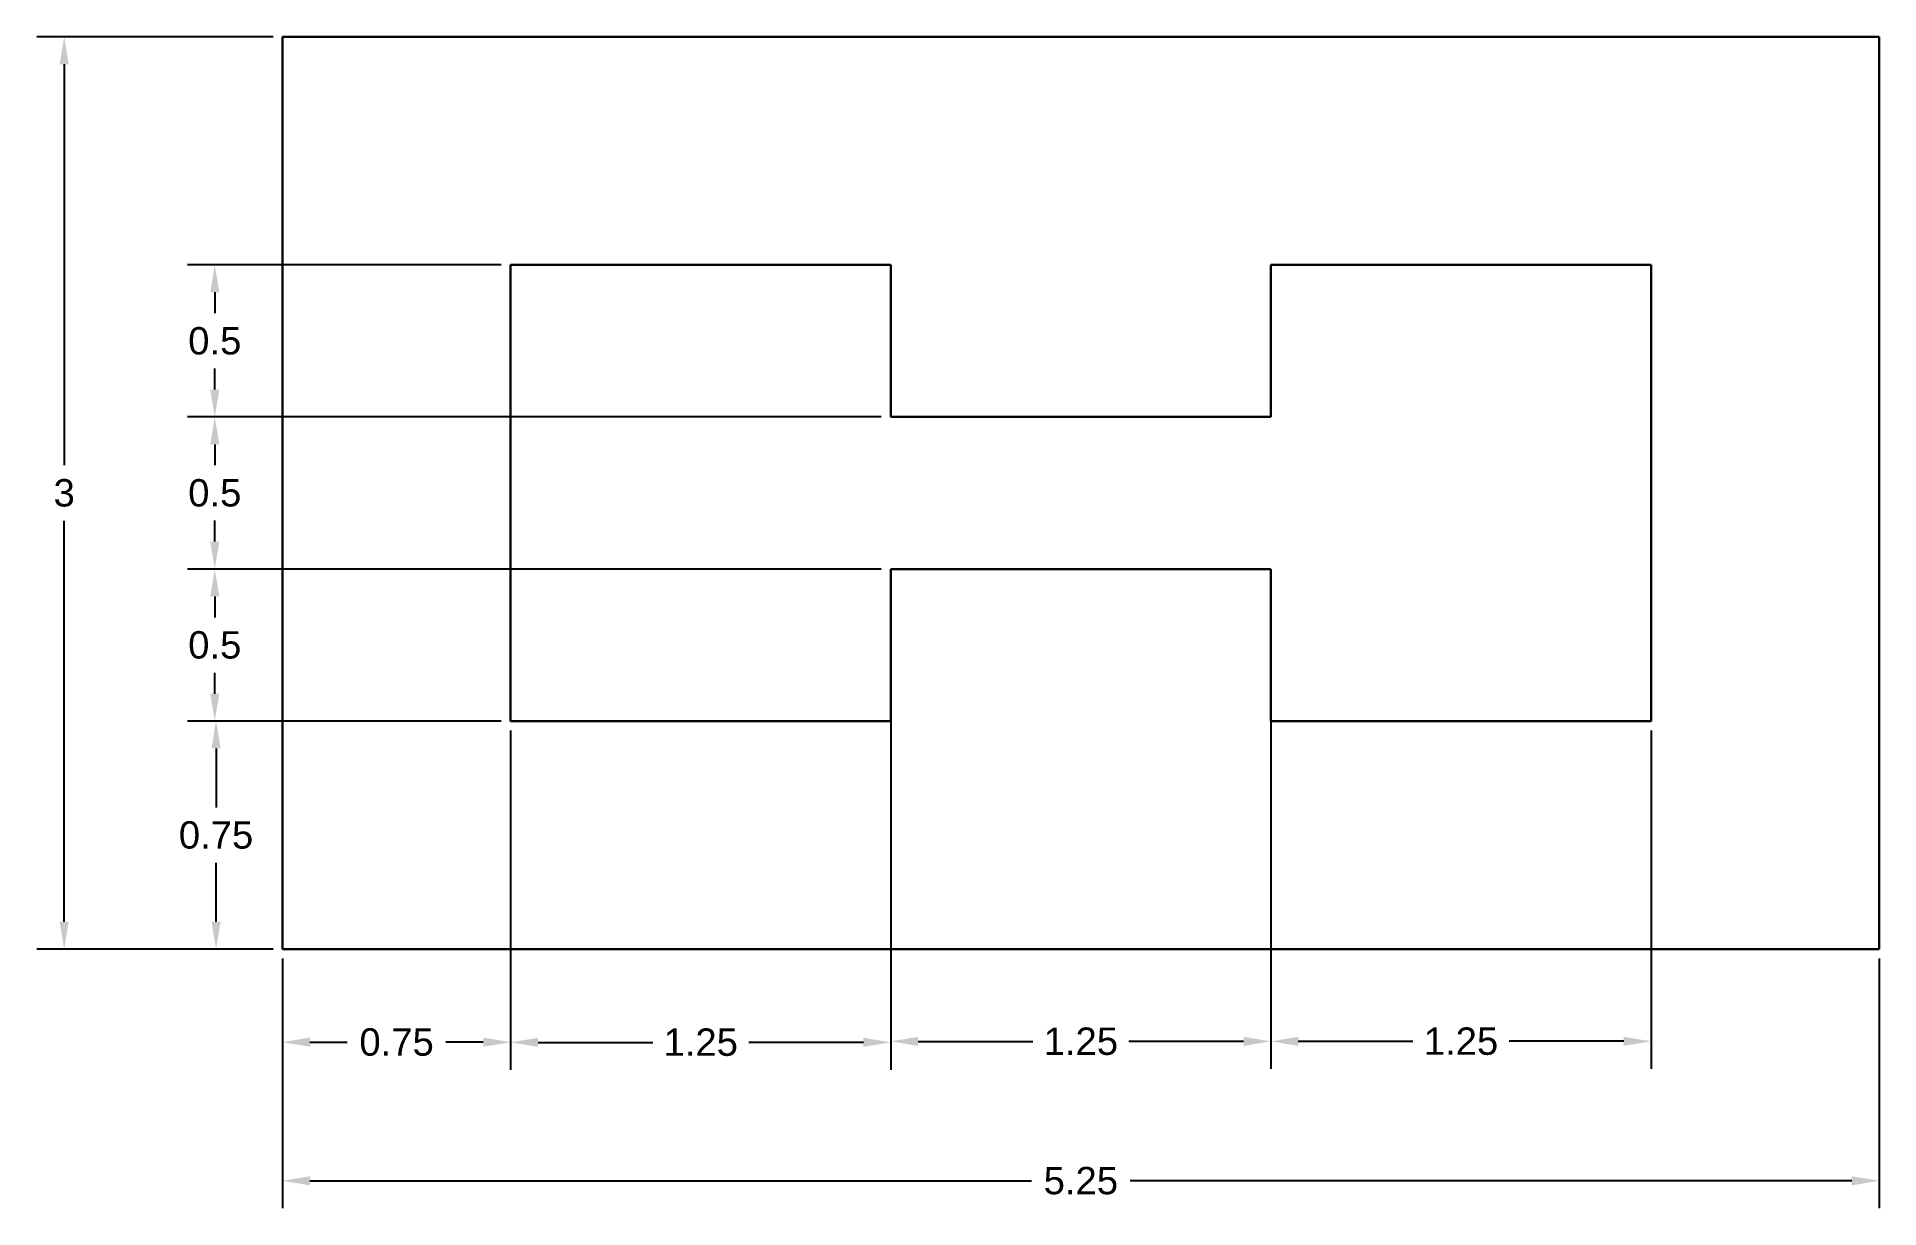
# Model space of a CAD drawing. Header units: millimetres. Extents: x 1402.84 to 1408.9, y 1487.25 to 1491.11.
import ezdxf

# ---------------------------------------------------------------- set-up
doc = ezdxf.new("R2010")
doc.units = ezdxf.units.MM
doc.styles.get("Standard").update_dxf_attribs({"font": 'arial.ttf'})
doc.dimstyles.get("Standard").update_dxf_attribs({"dimscale": 0.5, "dimtxt": 0.18, "dimasz": 0.18, "dimexe": 0.18, "dimexo": 0.0625, "dimgap": 0.09, "dimtad": 0, "dimtih": 1, "dimtoh": 1, "dimdsep": 46, "dimtxsty": 'Standard', "dimcen": 0.09, "dimadec": 0, "dimazin": 2, "dimtfac": 1, "dimtofl": 0, "dimtmove": 0, "dimatfit": 3, "dimfxl": 1, "dimtolj": 1, "dimtzin": 0, "dimarcsym": 0})

# ---------------------------------------------------------------- blocks, each defined once
blk = doc.blocks.new('*D1')
at = {"color": 0, "lineweight": -2, "transparency": 16777216}
for p, q in [((1403.6156, 1491.1063), (1402.8389, 1491.1063)), ((1402.9289, 1491.0163), (1402.9289, 1489.6973)), ((1402.9289, 1488.1963), (1402.9289, 1489.5153)), ((1403.6156, 1488.1063), (1402.8389, 1488.1063))]:
    blk.add_line(p, q, dxfattribs=at)
at = {"color": 0, "transparency": 16777216}
for points in [[(1402.9139, 1491.0163), (1402.9439, 1491.0163), (1402.9289, 1491.1063)], [(1402.9139, 1488.1963), (1402.9439, 1488.1963), (1402.9289, 1488.1063)]]:
    blk.add_solid(points, dxfattribs=at)
at = {"layer": 'Defpoints', "color": 0, "transparency": 16777216}
for p in [(1403.6469, 1491.1063), (1402.9289, 1488.1063), (1403.6469, 1488.1063)]:
    blk.add_point(p, dxfattribs=at)
at = {"color": 0, "transparency": 16777216, "insert": (1402.9289, 1489.6063), "char_height": 0.09, "attachment_point": 5}
blk.add_mtext('\\A1;3', dxfattribs=at)
blk = doc.blocks.new('*D2')
at = {"color": 0, "lineweight": -2, "transparency": 16777216}
for p, q in [((1404.3656, 1490.3563), (1403.334, 1490.3563)), ((1403.424, 1490.2663), (1403.424, 1490.1973)), ((1403.424, 1489.9463), (1403.424, 1490.0154)), ((1405.6156, 1489.8563), (1403.334, 1489.8563))]:
    blk.add_line(p, q, dxfattribs=at)
at = {"color": 0, "transparency": 16777216}
for points in [[(1403.409, 1490.2663), (1403.439, 1490.2663), (1403.424, 1490.3563)], [(1403.409, 1489.9463), (1403.439, 1489.9463), (1403.424, 1489.8563)]]:
    blk.add_solid(points, dxfattribs=at)
at = {"layer": 'Defpoints', "color": 0, "transparency": 16777216}
for p in [(1404.3969, 1490.3563), (1403.424, 1489.8563), (1405.6469, 1489.8563)]:
    blk.add_point(p, dxfattribs=at)
at = {"color": 0, "transparency": 16777216, "insert": (1403.424, 1490.1063), "char_height": 0.09, "attachment_point": 5}
blk.add_mtext('\\A1;0.5', dxfattribs=at)
blk = doc.blocks.new('*D3')
at = {"color": 0, "lineweight": -2, "transparency": 16777216}
for p, q in [((1405.6156, 1489.3563), (1403.334, 1489.3563)), ((1403.424, 1489.2663), (1403.424, 1489.1973)), ((1403.424, 1488.9463), (1403.424, 1489.0154)), ((1404.3656, 1488.8563), (1403.334, 1488.8563))]:
    blk.add_line(p, q, dxfattribs=at)
at = {"color": 0, "transparency": 16777216}
for points in [[(1403.409, 1489.2663), (1403.439, 1489.2663), (1403.424, 1489.3563)], [(1403.409, 1488.9463), (1403.439, 1488.9463), (1403.424, 1488.8563)]]:
    blk.add_solid(points, dxfattribs=at)
at = {"layer": 'Defpoints', "color": 0, "transparency": 16777216}
for p in [(1405.6469, 1489.3563), (1403.424, 1488.8563), (1404.3969, 1488.8563)]:
    blk.add_point(p, dxfattribs=at)
at = {"color": 0, "transparency": 16777216, "insert": (1403.424, 1489.1063), "char_height": 0.09, "attachment_point": 5}
blk.add_mtext('\\A1;0.5', dxfattribs=at)
blk = doc.blocks.new('*D4')
at = {"color": 0, "lineweight": -2, "transparency": 16777216}
for p, q in [((1405.6156, 1489.8563), (1403.334, 1489.8563)), ((1403.424, 1489.7663), (1403.424, 1489.6973)), ((1403.424, 1489.4463), (1403.424, 1489.5154)), ((1405.6156, 1489.3563), (1403.334, 1489.3563))]:
    blk.add_line(p, q, dxfattribs=at)
at = {"color": 0, "transparency": 16777216}
for points in [[(1403.409, 1489.7663), (1403.439, 1489.7663), (1403.424, 1489.8563)], [(1403.409, 1489.4463), (1403.439, 1489.4463), (1403.424, 1489.3563)]]:
    blk.add_solid(points, dxfattribs=at)
at = {"layer": 'Defpoints', "color": 0, "transparency": 16777216}
for p in [(1405.6469, 1489.8563), (1403.424, 1489.3563), (1405.6469, 1489.3563)]:
    blk.add_point(p, dxfattribs=at)
at = {"color": 0, "transparency": 16777216, "insert": (1403.424, 1489.6063), "char_height": 0.09, "attachment_point": 5}
blk.add_mtext('\\A1;0.5', dxfattribs=at)
blk = doc.blocks.new('*D5')
at = {"color": 0, "lineweight": -2, "transparency": 16777216}
for p, q in [((1404.3969, 1488.8251), (1404.3969, 1487.7099)), ((1405.6469, 1488.8251), (1405.6469, 1487.7099)), ((1404.4869, 1487.7999), (1404.8639, 1487.7999)), ((1405.5569, 1487.7999), (1405.1799, 1487.7999))]:
    blk.add_line(p, q, dxfattribs=at)
at = {"color": 0, "transparency": 16777216}
for points in [[(1404.4869, 1487.8149), (1404.4869, 1487.7849), (1404.3969, 1487.7999)], [(1405.5569, 1487.8149), (1405.5569, 1487.7849), (1405.6469, 1487.7999)]]:
    blk.add_solid(points, dxfattribs=at)
at = {"layer": 'Defpoints', "color": 0, "transparency": 16777216}
for p in [(1404.3969, 1488.8563), (1405.6469, 1488.8563), (1405.6469, 1487.7999)]:
    blk.add_point(p, dxfattribs=at)
at = {"color": 0, "transparency": 16777216, "insert": (1405.0219, 1487.7999), "char_height": 0.09, "attachment_point": 5}
blk.add_mtext('\\A1;1.25', dxfattribs=at)
blk = doc.blocks.new('*D6')
at = {"color": 0, "lineweight": -2, "transparency": 16777216}
for p, q in [((1404.3969, 1488.8251), (1404.3969, 1487.7104)), ((1403.6469, 1488.0751), (1403.6469, 1487.7104)), ((1403.7369, 1487.8004), (1403.8596, 1487.8004)), ((1404.3069, 1487.8004), (1404.1841, 1487.8004))]:
    blk.add_line(p, q, dxfattribs=at)
at = {"color": 0, "transparency": 16777216}
for points in [[(1403.7369, 1487.8154), (1403.7369, 1487.7854), (1403.6469, 1487.8004)], [(1404.3069, 1487.8154), (1404.3069, 1487.7854), (1404.3969, 1487.8004)]]:
    blk.add_solid(points, dxfattribs=at)
at = {"layer": 'Defpoints', "color": 0, "transparency": 16777216}
for p in [(1404.3969, 1488.8563), (1403.6469, 1488.1063), (1404.3969, 1487.8004)]:
    blk.add_point(p, dxfattribs=at)
at = {"color": 0, "transparency": 16777216, "insert": (1404.0219, 1487.8004), "char_height": 0.09, "attachment_point": 5}
blk.add_mtext('\\A1;0.75', dxfattribs=at)
blk = doc.blocks.new('*D7')
at = {"color": 0, "lineweight": -2, "transparency": 16777216}
for p, q in [((1405.6469, 1489.3251), (1405.6469, 1487.713)), ((1406.8969, 1489.3251), (1406.8969, 1487.713)), ((1405.7369, 1487.803), (1406.1139, 1487.803)), ((1406.8069, 1487.803), (1406.4299, 1487.803))]:
    blk.add_line(p, q, dxfattribs=at)
at = {"color": 0, "transparency": 16777216}
for points in [[(1405.7369, 1487.818), (1405.7369, 1487.788), (1405.6469, 1487.803)], [(1406.8069, 1487.818), (1406.8069, 1487.788), (1406.8969, 1487.803)]]:
    blk.add_solid(points, dxfattribs=at)
at = {"layer": 'Defpoints', "color": 0, "transparency": 16777216}
for p in [(1405.6469, 1489.3563), (1406.8969, 1489.3563), (1406.8969, 1487.803)]:
    blk.add_point(p, dxfattribs=at)
at = {"color": 0, "transparency": 16777216, "insert": (1406.2719, 1487.803), "char_height": 0.09, "attachment_point": 5}
blk.add_mtext('\\A1;1.25', dxfattribs=at)
blk = doc.blocks.new('*D8')
at = {"color": 0, "lineweight": -2, "transparency": 16777216}
for p, q in [((1406.8969, 1488.8251), (1406.8969, 1487.7132)), ((1408.1469, 1488.8251), (1408.1469, 1487.7132)), ((1406.9869, 1487.8032), (1407.3639, 1487.8032)), ((1408.0569, 1487.8032), (1407.6799, 1487.8032))]:
    blk.add_line(p, q, dxfattribs=at)
at = {"color": 0, "transparency": 16777216}
for points in [[(1406.9869, 1487.8182), (1406.9869, 1487.7882), (1406.8969, 1487.8032)], [(1408.0569, 1487.8182), (1408.0569, 1487.7882), (1408.1469, 1487.8032)]]:
    blk.add_solid(points, dxfattribs=at)
at = {"layer": 'Defpoints', "color": 0, "transparency": 16777216}
for p in [(1406.8969, 1488.8563), (1408.1469, 1488.8563), (1408.1469, 1487.8032)]:
    blk.add_point(p, dxfattribs=at)
at = {"color": 0, "transparency": 16777216, "insert": (1407.5219, 1487.8032), "char_height": 0.09, "attachment_point": 5}
blk.add_mtext('\\A1;1.25', dxfattribs=at)
blk = doc.blocks.new('*D9')
at = {"color": 0, "lineweight": -2, "transparency": 16777216}
for p, q in [((1403.6469, 1488.0751), (1403.6469, 1487.2546)), ((1408.8969, 1488.0751), (1408.8969, 1487.2546)), ((1403.7369, 1487.3446), (1406.1096, 1487.3446)), ((1408.8069, 1487.3446), (1406.4341, 1487.3446))]:
    blk.add_line(p, q, dxfattribs=at)
at = {"color": 0, "transparency": 16777216}
for points in [[(1403.7369, 1487.3596), (1403.7369, 1487.3296), (1403.6469, 1487.3446)], [(1408.8069, 1487.3596), (1408.8069, 1487.3296), (1408.8969, 1487.3446)]]:
    blk.add_solid(points, dxfattribs=at)
at = {"layer": 'Defpoints', "color": 0, "transparency": 16777216}
for p in [(1403.6469, 1488.1063), (1408.8969, 1488.1063), (1408.8969, 1487.3446)]:
    blk.add_point(p, dxfattribs=at)
at = {"color": 0, "transparency": 16777216, "insert": (1406.2719, 1487.3446), "char_height": 0.09, "attachment_point": 5}
blk.add_mtext('\\A1;5.25', dxfattribs=at)
blk = doc.blocks.new('*D10')
at = {"color": 0, "lineweight": -2, "transparency": 16777216}
for p, q in [((1403.6156, 1488.8563), (1403.3382, 1488.8563)), ((1403.4282, 1488.7663), (1403.4282, 1488.5723)), ((1403.4282, 1488.1963), (1403.4282, 1488.3904)), ((1403.6156, 1488.1063), (1403.3382, 1488.1063))]:
    blk.add_line(p, q, dxfattribs=at)
at = {"color": 0, "transparency": 16777216}
for points in [[(1403.4132, 1488.7663), (1403.4432, 1488.7663), (1403.4282, 1488.8563)], [(1403.4132, 1488.1963), (1403.4432, 1488.1963), (1403.4282, 1488.1063)]]:
    blk.add_solid(points, dxfattribs=at)
at = {"layer": 'Defpoints', "color": 0, "transparency": 16777216}
for p in [(1403.6469, 1488.8563), (1403.4282, 1488.1063), (1403.6469, 1488.1063)]:
    blk.add_point(p, dxfattribs=at)
at = {"color": 0, "transparency": 16777216, "insert": (1403.4282, 1488.4813), "char_height": 0.09, "attachment_point": 5}
blk.add_mtext('\\A1;0.75', dxfattribs=at)

msp = doc.modelspace()

# ---------------------------------------------------------------- linework, layer by layer
at = {"lineweight": 30}
for p, q in [((1403.6469, 1491.1063), (1403.6469, 1488.1063)), ((1408.8969, 1491.1063), (1403.6469, 1491.1063)), ((1408.8969, 1488.1063), (1408.8969, 1491.1063)), ((1403.6469, 1489.8563), (1403.6469, 1490.3563)), ((1404.3969, 1488.8563), (1404.3969, 1490.3563)), ((1404.3969, 1490.3563), (1404.3969, 1490.3563)), ((1404.3969, 1490.3563), (1405.6469, 1490.3563)), ((1405.6469, 1490.3563), (1405.6469, 1489.8563)), ((1406.8969, 1489.8563), (1406.8969, 1490.3563)), ((1406.8969, 1490.3563), (1408.1469, 1490.3563)), ((1408.1469, 1490.3563), (1408.1469, 1488.8563)), ((1408.8969, 1489.8563), (1408.8969, 1490.3563)), ((1403.6469, 1489.3563), (1403.6469, 1489.8563)), ((1403.6469, 1489.8563), (1403.6469, 1489.8563)), ((1405.6469, 1489.8563), (1406.8969, 1489.8563)), ((1408.8969, 1489.3563), (1408.8969, 1489.8563)), ((1408.8969, 1489.8563), (1408.8969, 1489.8563)), ((1403.6469, 1488.8563), (1403.6469, 1489.3563)), ((1406.8969, 1489.3563), (1405.6469, 1489.3563)), ((1405.6469, 1489.3563), (1405.6469, 1488.8563)), ((1406.8969, 1488.8563), (1406.8969, 1489.3563)), ((1408.8969, 1488.8563), (1408.8969, 1489.3563)), ((1403.6469, 1488.1063), (1403.6469, 1488.8563)), ((1405.6469, 1488.8563), (1404.3969, 1488.8563)), ((1408.1469, 1488.8563), (1406.8969, 1488.8563)), ((1403.6469, 1488.1063), (1408.8969, 1488.1063)), ((1403.6469, 1488.1063), (1403.6469, 1488.1063)), ((1403.6469, 1488.1063), (1403.6469, 1488.1063)), ((1403.6469, 1488.1063), (1404.3969, 1488.1063)), ((1403.6469, 1488.1063), (1404.3969, 1488.1063)), ((1404.3969, 1488.1063), (1404.6469, 1488.1063)), ((1404.6469, 1488.1063), (1405.8969, 1488.1063)), ((1405.8969, 1488.1063), (1407.1469, 1488.1063)), ((1407.1469, 1488.1063), (1408.3969, 1488.1063)), ((1408.8969, 1488.1063), (1408.8969, 1488.1063))]:
    msp.add_line(p, q, dxfattribs=at)

# ---------------------------------------------------------------- dimensions: what is measured, and where the dimension line sits
for base, p1, p2, picture, middle in [((1402.9289, 1488.1063), (1403.6469, 1491.1063), (1403.6469, 1488.1063), '*D1', (1402.9289, 1489.6063)), ((1403.424, 1489.8563), (1404.3969, 1490.3563), (1405.6469, 1489.8563), '*D2', (1403.424, 1490.1063)), ((1403.424, 1489.3563), (1405.6469, 1489.8563), (1405.6469, 1489.3563), '*D4', (1403.424, 1489.6063)), ((1403.424, 1488.8563), (1405.6469, 1489.3563), (1404.3969, 1488.8563), '*D3', (1403.424, 1489.1063)), ((1403.4282, 1488.1063), (1403.6469, 1488.8563), (1403.6469, 1488.1063), '*D10', (1403.4282, 1488.4813))]:
    dim = msp.add_linear_dim(base=base, p1=p1, p2=p2, angle=90, dimstyle='Standard')
    dim.commit()
    dim.dimension.update_dxf_attribs({"geometry": picture, "text_midpoint": middle})
for base, p1, p2, picture, middle in [((1406.8969, 1487.803), (1405.6469, 1489.3563), (1406.8969, 1489.3563), '*D7', (1406.2719, 1487.803)), ((1404.3969, 1487.8004), (1403.6469, 1488.1063), (1404.3969, 1488.8563), '*D6', (1404.0219, 1487.8004)), ((1405.6469, 1487.7999), (1404.3969, 1488.8563), (1405.6469, 1488.8563), '*D5', (1405.0219, 1487.7999)), ((1408.1469, 1487.8032), (1406.8969, 1488.8563), (1408.1469, 1488.8563), '*D8', (1407.5219, 1487.8032)), ((1408.8969, 1487.3446), (1403.6469, 1488.1063), (1408.8969, 1488.1063), '*D9', (1406.2719, 1487.3446))]:
    dim = msp.add_linear_dim(base=base, p1=p1, p2=p2, dimstyle='Standard')
    dim.commit()
    dim.dimension.update_dxf_attribs({"geometry": picture, "text_midpoint": middle})

doc.saveas('drawing.dxf')
